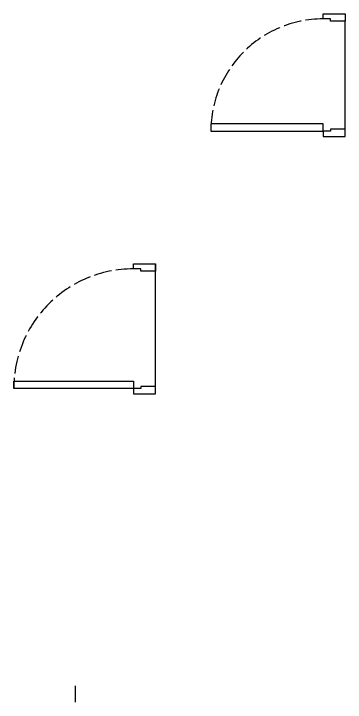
# Model space of a CAD drawing. Header units: centimetres. Extents: x 119643 to 134293, y 52287 to 57994.
# Drawn here: x 119642.9 to 119867.3, y 52659.2 to 53124.9 of the extents above; entities that cross this region are included whole.
import ezdxf

# ---------------------------------------------------------------- set-up
doc = ezdxf.new("R2010")
doc.units = ezdxf.units.CM
doc.linetypes.add('ACAD_ISO02W100', pattern=[15, 12, -3])
doc.layers.add('doors', color=3, linetype='Continuous')

msp = doc.modelspace()

# ---------------------------------------------------------------- linework, layer by layer
at = {"layer": 'doors', "linetype": 'Continuous'}
for p, q in [((119867.297, 53046.871), (119867.297, 53119.871)), ((119738.924, 52867.853), (119738.924, 52955.853)), ((119684.739, 52659.241), (119684.739, 52670.335))]:
    msp.add_line(p, q, dxfattribs=at)
at = {"layer": 'doors'}
for points in [[(119857.297, 53121.371), (119852.297, 53121.371), (119852.297, 53124.871), (119867.297, 53124.871), (119867.297, 53119.871), (119857.297, 53119.871)], [(119852.297, 53050.371), (119776.297, 53050.371), (119776.297, 53045.371), (119852.297, 53045.371)], [(119857.297, 53045.371), (119852.297, 53045.371), (119852.297, 53041.871), (119867.297, 53041.871), (119867.297, 53046.871), (119857.297, 53046.871)], [(119728.924, 52952.353), (119723.924, 52952.353), (119723.924, 52955.853), (119738.924, 52955.853), (119738.924, 52950.853), (119728.924, 52950.853)], [(119723.924, 52876.353), (119723.924, 52871.353), (119642.924, 52871.353), (119642.924, 52876.353)], [(119728.924, 52871.353), (119723.924, 52871.353), (119723.924, 52867.853), (119738.924, 52867.853), (119738.924, 52872.853), (119728.924, 52872.853)]]:
    msp.add_lwpolyline(points, close=True, dxfattribs=at)
at = {"layer": 'doors', "linetype": 'ACAD_ISO02W100'}
for centre, radius in [((119852.297, 53045.371), 76), ((119723.924, 52871.353), 81)]:
    msp.add_arc(centre, radius, 90, 180, dxfattribs=at)

doc.saveas('drawing.dxf')
